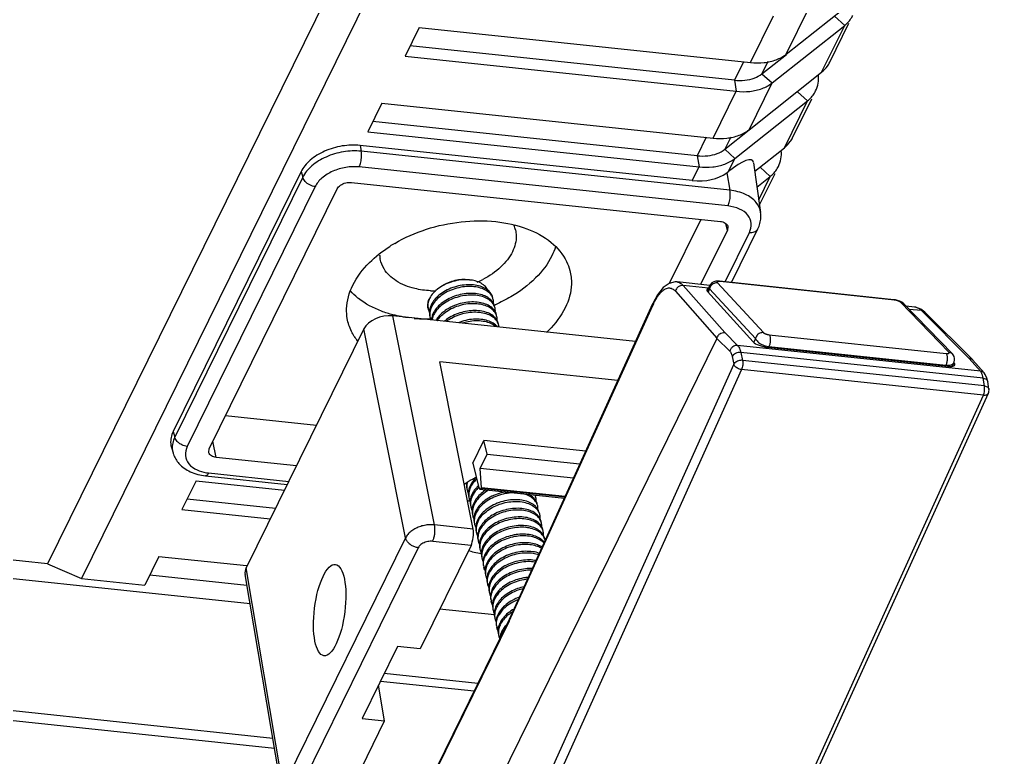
# Model space of a CAD drawing. Header units: millimetres. Extents: x 10368 to 13229, y -13270 to -11269.
# Drawn here: x 13050.9 to 13093.85, y -12559.64 to -12527.58 of the extents above; entities that cross this region are included whole.
import ezdxf

# ---------------------------------------------------------------- set-up
doc = ezdxf.new("R2010")
doc.units = ezdxf.units.MM

# ---------------------------------------------------------------- blocks, each defined once
blk = doc.blocks.new('u59')
at = {"color": 7, "linetype": 'Continuous'}
for p, q in [((-517.02, 277.275), (-506.179, 299.294)), ((-520.771, 297.38), (-528.828, 279.653)), ((-520.552, 297.47), (-528.608, 279.742)), ((-504.032, 286.376), (-498.704, 297.196)), ((-503.483, 285.943), (-498.155, 296.763)), ((-498.155, 296.763), (-496.552, 287.246)), ((-498.106, 297.051), (-496.504, 287.536)), ((-518.092, 278.631), (-510.101, 296.366)), ((-501.238, 296.607), (-502.569, 293.903)), ((-517.76, 278.394), (-509.769, 296.128)), ((-508.003, 289.472), (-504.835, 295.907)), ((-507.992, 289.567), (-504.823, 296.004)), ((-278.329, 271.895), (-497.774, 295.081)), ((-497.704, 294.661), (-278.465, 271.497)), ((-503.129, 290.672), (-501.589, 293.8)), ((-501.589, 293.8), (-502.569, 293.903)), ((-502.569, 293.903), (-502.301, 292.355)), ((-502.391, 292.172), (-506.462, 292.602)), ((-506.625, 292.271), (-502.554, 291.841)), ((-506.327, 286.273), (-504.109, 290.776)), ((-504.109, 290.776), (-503.129, 290.672)), ((-508.001, 289.476), (-514.235, 275.759)), ((-507.992, 289.567), (-514.227, 275.848)), ((-507.349, 289.296), (-504.962, 289.044)), ((-280.961, 266.005), (-496.716, 288.801)), ((-492.359, 287.549), (-496.581, 287.995)), ((-492.753, 286.749), (-492.137, 288.001)), ((-489.389, 287.71), (-492.137, 288.001)), ((-565.879, 132.36), (-489.389, 287.71)), ((-487.91, 287.079), (-489.389, 287.71)), ((-564.179, 132.181), (-487.91, 287.079)), ((-501.668, 276.855), (-496.552, 287.246)), ((-492.753, 286.749), (-496.562, 287.152)), ((-487.91, 287.079), (-281.304, 265.25)), ((-506.327, 286.273), (-504.66, 286.097)), ((-503.483, 285.943), (-501.668, 276.855)), ((-506.418, 285.562), (-504.738, 285.385)), ((-506.418, 285.562), (-504.967, 278.294)), ((-504.738, 285.385), (-502.924, 276.297)), ((-493.754, 284.716), (-497.598, 285.123)), ((-497.82, 284.671), (-493.976, 284.265)), ((-494.37, 283.465), (-493.754, 284.716)), ((-510.42, 284.153), (-506.777, 283.768)), ((-506.77, 283.781), (-510.414, 284.166)), ((-506.716, 283.83), (-510.39, 284.219)), ((-494.37, 283.465), (-498.214, 283.871)), ((-506.777, 283.768), (-506.77, 283.781)), ((-506.777, 283.768), (-506.726, 282.928)), ((-506.405, 282.693), (-506.671, 283.765)), ((-494.915, 283.125), (-498.4, 283.493)), ((-494.782, 283.248), (-498.336, 283.624)), ((-510.782, 283.356), (-506.726, 282.928)), ((-507.032, 282.307), (-511.065, 282.733)), ((-506.726, 282.928), (-507.032, 282.307)), ((-506.405, 282.693), (-506.89, 281.708)), ((-498.732, 282.819), (-495.246, 282.451)), ((-511.319, 282.176), (-506.89, 281.708)), ((-507.032, 282.307), (-506.89, 281.708)), ((-495.246, 282.451), (-495.105, 281.742)), ((-494.918, 282.222), (-494.942, 282.073)), ((-493.297, 282.011), (-493.367, 282.251)), ((-494.942, 282.073), (-500.505, 270.776)), ((-499.548, 270.675), (-493.986, 281.972)), ((-499.006, 270.272), (-493.444, 281.569)), ((-498.938, 270.026), (-493.375, 281.323)), ((-493.375, 281.323), (-493.444, 281.569)), ((-495.656, 280.623), (-499.608, 281.04)), ((-528.608, 279.742), (-518.092, 278.631)), ((-528.851, 279.48), (-528.796, 279.144)), ((-528.653, 279.34), (-518.137, 278.229)), ((-528.653, 279.34), (-528.598, 279.003)), ((-528.155, 278.224), (-528.643, 278.777)), ((-528.598, 279.003), (-518.06, 277.89)), ((-512.711, 279.112), (-504.967, 278.294)), ((-528.478, 278.692), (-517.922, 277.577)), ((-528.478, 278.692), (-527.991, 278.142)), ((-527.258, 278.487), (-527.334, 278.35)), ((-527.319, 278.335), (-527.334, 278.35)), ((-527.319, 278.334), (-527.237, 278.489)), ((-527.319, 278.334), (-527.319, 278.334)), ((-519.238, 277.663), (-527.052, 278.489)), ((-526.976, 278.441), (-526.956, 278.478)), ((-519.28, 277.628), (-526.976, 278.441)), ((-517.683, 278.055), (-517.76, 278.394)), ((-528.155, 278.224), (-528.144, 278.213)), ((-528.144, 278.213), (-526.062, 276.139)), ((-527.991, 278.142), (-525.91, 276.069)), ((-527.259, 277.95), (-525.154, 275.774)), ((-527.103, 277.876), (-524.998, 275.7)), ((-519.294, 277.118), (-526.989, 277.931)), ((-518.06, 277.89), (-518.137, 278.229)), ((-519.28, 277.628), (-519.262, 277.666)), ((-518.698, 277.28), (-518.62, 277.442)), ((-516.605, 275.233), (-518.602, 277.428)), ((-517.362, 277.018), (-517.922, 277.577)), ((-517.02, 277.275), (-517.584, 277.836)), ((-517.045, 274.86), (-519.039, 277.024)), ((-516.703, 275.117), (-518.698, 277.28)), ((-515.554, 274.975), (-517.362, 277.018)), ((-515.213, 275.222), (-517.023, 277.268)), ((-513.483, 277.412), (-502.924, 276.297)), ((-526.062, 276.139), (-525.885, 276.002)), ((-525.91, 276.069), (-525.385, 276.014)), ((-525.612, 275.912), (-525.25, 275.874)), ((-524.78, 275.602), (-524.713, 275.592)), ((-524.741, 275.608), (-517.164, 274.807)), ((-524.741, 275.608), (-524.713, 275.592)), ((-524.713, 275.592), (-517.136, 274.791)), ((-517.652, 274.846), (-518.799, 272.517)), ((-517.475, 272.569), (-516.312, 274.929)), ((-516.711, 274.972), (-515.286, 274.821)), ((-516.703, 275.117), (-516.635, 275.267)), ((-516.702, 274.988), (-516.597, 275.219)), ((-516.655, 275.091), (-515.554, 274.975)), ((-516.317, 272.101), (-514.948, 274.883)), ((-517.374, 274.817), (-518.431, 272.67)), ((-517.164, 274.807), (-517.136, 274.791)), ((-517.495, 272.407), (-517.475, 272.569)), ((-517.475, 272.569), (-517.406, 272.291)), ((-501.132, 270.497), (-517.17, 272.191)), ((-518.874, 271.47), (-519.548, 270.102)), ((-518.609, 269.639), (-518.921, 271.795)), ((-517.502, 271.518), (-501.464, 269.823)), ((-518.842, 271.25), (-519.342, 270.235)), ((-518.762, 270.695), (-519.342, 270.235)), ((-517.587, 270.836), (-501.549, 269.141)), ((-517.448, 270.082), (-517.587, 270.836)), ((-518.903, 269.836), (-519.342, 270.235)), ((-515.949, 270.412), (-516.242, 269.818)), ((-515.949, 270.412), (-501.502, 268.886)), ((-498.938, 270.026), (-499.006, 270.272)), ((-518.663, 270.011), (-519.958, 268.984)), ((-517.521, 270.026), (-517.802, 269.455)), ((-501.839, 268.296), (-516.242, 269.818)), ((-516.162, 269.335), (-516.242, 269.818)), ((-517.802, 269.455), (-520.959, 266.951)), ((-517.362, 269.056), (-517.802, 269.455)), ((-516.556, 268.534), (-516.162, 269.335)), ((-516.162, 269.335), (-502.061, 267.845)), ((-519.958, 268.984), (-520.959, 266.951)), ((-517.362, 269.056), (-518.425, 268.213)), ((-517.621, 268.53), (-517.362, 269.056)), ((-501.502, 268.886), (-501.549, 269.141)), ((-520.312, 268.551), (-521.145, 266.859)), ((-516.858, 268.566), (-517.859, 266.534)), ((-502.455, 267.045), (-516.858, 268.566)), ((-518.418, 268.204), (-521.575, 265.7)), ((-518.418, 268.204), (-519.419, 266.171)), ((-502.455, 267.045), (-501.839, 268.296)), ((-520.52, 266.551), (-520.959, 266.951)), ((-503.456, 265.012), (-517.859, 266.534)), ((-517.779, 266.05), (-517.859, 266.534)), ((-519.419, 266.171), (-522.576, 263.667)), ((-518.979, 265.772), (-519.419, 266.171)), ((-518.173, 265.25), (-517.779, 266.05)), ((-517.779, 266.05), (-503.678, 264.561)), ((-521.575, 265.7), (-522.576, 263.667)), ((-518.979, 265.772), (-520.042, 264.929)), ((-519.238, 265.245), (-518.979, 265.772)), ((-521.929, 265.267), (-522.762, 263.575)), ((-518.475, 265.282), (-519.476, 263.249)), ((-504.072, 263.761), (-518.475, 265.282)), ((-504.072, 263.761), (-503.456, 265.012)), ((-520.035, 264.92), (-523.192, 262.415)), ((-520.035, 264.92), (-521.036, 262.887)), ((-522.137, 263.267), (-522.576, 263.667))]:
    blk.add_line(p, q, dxfattribs=at)
for points in [[(-528.796, 279.144), (-528.762, 279), (-528.692, 278.842), (-528.643, 278.777)], [(-527.319, 278.334), (-527.335, 278.299), (-527.354, 278.224), (-527.354, 278.143), (-527.332, 278.061), (-527.293, 277.991), (-527.259, 277.95)], [(-525.885, 276.002), (-525.651, 275.917), (-525.611, 275.912)], [(-525.154, 275.774), (-525.121, 275.744), (-525.057, 275.7)], [(-525.057, 275.7), (-524.977, 275.659), (-524.88, 275.625), (-524.78, 275.602)], [(-515.288, 274.821), (-515.202, 274.818), (-514.937, 274.886), (-514.684, 275.068), (-514.44, 275.375), (-514.235, 275.759)], [(-517.136, 274.791), (-517.048, 274.787), (-516.969, 274.794), (-516.888, 274.816), (-516.805, 274.861), (-516.739, 274.926), (-516.702, 274.988)]]:
    blk.add_lwpolyline(points, dxfattribs=at)
for centre, radius, start, end in [((-508.199, 290.064), 0.684, 12.2236, 24.0093), ((-508.628, 290.552), 1.054, 326.7889, 332.4578), ((-508.549, 290.51), 0.965, 332.4976, 335.753), ((-508.486, 290.482), 0.896, 335.7365, 341.2882), ((-508.478, 290.411), 0.905, 335.7489, 339.9703), ((-508.184, 290.068), 0.668, 5.7632, 12.2246), ((-508.469, 290.136), 0.965, 332.4976, 335.753), ((-508.396, 290.036), 0.903, 335.7502, 340.0282), ((-508.108, 289.694), 0.673, 5.6993, 12.1284), ((-508.027, 289.32), 0.673, 5.6993, 12.1284), ((-508.388, 289.763), 0.965, 332.4976, 335.753), ((-508.316, 289.663), 0.903, 335.7502, 340.0282), ((-507.946, 288.946), 0.673, 5.6993, 12.1284), ((-508.307, 289.389), 0.965, 332.4976, 335.753), ((-508.235, 289.289), 0.903, 335.7502, 340.0282), ((-508.227, 289.015), 0.965, 332.4956, 335.7529), ((-508.155, 288.915), 0.904, 335.7497, 340.0065), ((-507.856, 288.574), 0.663, 5.6997, 12.209), ((-508.146, 288.641), 0.965, 332.4976, 335.753), ((-508.074, 288.541), 0.903, 335.7502, 340.0282), ((-507.785, 288.199), 0.673, 5.6993, 12.1284), ((-508.065, 288.267), 0.965, 332.4976, 335.753), ((-507.993, 288.167), 0.903, 335.7502, 340.0282), ((-507.704, 287.825), 0.673, 5.6993, 12.1284), ((-507.985, 287.894), 0.965, 332.4976, 335.753), ((-507.912, 287.794), 0.903, 335.7502, 340.0282), ((-507.624, 287.451), 0.673, 5.6993, 12.1284), ((-507.904, 287.52), 0.965, 332.4979, 335.753), ((-507.832, 287.42), 0.903, 335.7501, 340.0241), ((-507.542, 287.078), 0.671, 5.6999, 12.1401), ((-507.823, 287.146), 0.965, 332.4976, 335.753), ((-507.751, 287.046), 0.903, 335.7502, 340.0282), ((-507.462, 286.704), 0.673, 5.6993, 12.1284), ((-507.382, 286.33), 0.673, 5.6993, 12.1284), ((-507.697, 283.164), 3.415, 123.067, 123.4263), ((-507.687, 283.147), 3.435, 122.8077, 123.0671), ((-509.025, 286.513), 0.615, 216.8519, 220.2541), ((-508.987, 286.545), 0.665, 220.287, 225.8659), ((-507.743, 286.772), 0.965, 332.4976, 335.753), ((-507.67, 286.672), 0.903, 335.7502, 340.0282), ((-507.301, 285.956), 0.673, 5.6993, 12.1284), ((-508.974, 286.117), 0.578, 208.444, 215.4074), ((-508.949, 286.135), 0.608, 215.419, 220.2691), ((-508.906, 286.171), 0.665, 220.287, 225.8659), ((-507.662, 286.398), 0.965, 332.4976, 335.753), ((-507.59, 286.298), 0.903, 335.7502, 340.0282), ((-507.582, 286.025), 0.965, 332.4976, 335.753), ((-507.509, 285.925), 0.903, 335.7503, 340.0347), ((-507.223, 285.582), 0.675, 5.6998, 12.1113), ((-508.893, 285.743), 0.578, 208.444, 215.4074), ((-508.869, 285.761), 0.608, 215.419, 220.2691), ((-508.826, 285.798), 0.665, 220.287, 225.8659), ((-507.501, 285.651), 0.965, 332.4976, 335.753), ((-507.429, 285.551), 0.903, 335.7502, 340.0282), ((-507.14, 285.209), 0.673, 5.6993, 12.1284), ((-508.812, 285.37), 0.578, 208.444, 215.4074), ((-508.788, 285.387), 0.608, 215.419, 220.2691), ((-508.745, 285.424), 0.665, 220.287, 225.8659), ((-508.732, 284.996), 0.578, 208.444, 215.4074), ((-507.42, 285.277), 0.965, 332.4976, 335.753), ((-507.348, 285.177), 0.903, 335.7502, 340.0282), ((-507.059, 284.835), 0.673, 5.6993, 12.1284), ((-508.707, 285.013), 0.608, 215.419, 220.2691), ((-508.664, 285.05), 0.665, 220.287, 225.8659), ((-508.651, 284.622), 0.578, 208.444, 215.4074), ((-507.34, 284.903), 0.965, 332.4976, 335.753), ((-507.267, 284.803), 0.903, 335.7502, 340.0282), ((-506.979, 284.461), 0.673, 5.6993, 12.1284), ((-506.785, 281.097), 3.281, 80.1253, 81.1288), ((-506.773, 281.166), 3.211, 79.1081, 80.1253), ((-508.629, 284.223), 0.514, 192.2559, 195.7193), ((-508.619, 284.306), 0.541, 200.5574, 205.001), ((-508.627, 284.64), 0.608, 215.419, 220.2691), ((-508.584, 284.676), 0.665, 220.287, 225.8659), ((-507.259, 284.53), 0.965, 332.4679, 335.7525), ((-507.187, 284.43), 0.904, 335.7498, 340.012), ((-506.889, 284.088), 0.663, 5.6881, 12.1979), ((-507.689, 284.861), 1.511, 312.6645, 312.9171), ((-507.678, 284.85), 1.495, 312.9165, 313.5129), ((-507.647, 284.758), 1.473, 312.82, 314.5159), ((-507.178, 284.156), 0.965, 332.4976, 335.753), ((-507.106, 284.056), 0.903, 335.7502, 340.0282), ((-506.817, 283.713), 0.673, 5.6993, 12.1284), ((-506.849, 283.636), 0.721, 352.3709, 358.501), ((-506.762, 283.33), 0.699, 19.2161, 24.719), ((-495.116, 281.214), 1.921, 81.0951, 83.9881), ((-494.418, 281.948), 1.094, 16.1056, 19.154), ((-528.554, 279.529), 0.3, 155.5652, 189.2894), ((-503.239, 275.922), 2.36, 32.4544, 38.1465), ((-507.029, 276.821), 0.517, 184.1214, 192.0918), ((-506.972, 277.199), 0.663, 219.9585, 225.8715), ((-506.886, 276.831), 0.671, 220.5264, 226.1552), ((-506.304, 277.937), 1.742, 305.3618, 306.6876), ((-506.241, 277.8), 1.664, 306.2475, 310.2756), ((-506.17, 277.439), 1.68, 307.2254, 309.0862), ((-505.566, 276.68), 0.965, 332.4976, 335.753), ((-505.493, 276.58), 0.903, 335.7502, 340.0282), ((-504.44, 269.502), 6.929, 90.7593, 91.4124), ((-505.205, 276.238), 0.673, 5.6993, 12.1284), ((-504.441, 269.559), 6.872, 90.2323, 90.7592), ((-504.438, 269.828), 6.603, 84.8718, 90.2641), ((-525.569, 276.313), 0.404, 255.8265, 263.9466), ((-517.389, 277.284), 3.473, 334.2088, 335.5729), ((-504.594, 269.466), 6.931, 113.0312, 113.7879), ((-506.877, 276.399), 0.578, 208.444, 215.4074), ((-506.853, 276.416), 0.608, 215.419, 220.2691), ((-506.81, 276.453), 0.665, 220.287, 225.8659), ((-506.797, 276.025), 0.578, 208.444, 215.4074), ((-505.485, 276.306), 0.965, 332.4976, 335.753), ((-505.413, 276.206), 0.903, 335.7502, 340.0282), ((-506.772, 276.042), 0.608, 215.419, 220.2691), ((-506.729, 276.079), 0.665, 220.287, 225.8659), ((-505.714, 276.388), 1.256, 321.1815, 321.7952), ((-505.685, 276.365), 1.219, 321.7874, 323.9574), ((-503.295, 273.211), 2.98, 50.3684, 51.3169), ((-504.773, 271.012), 4.197, 87.1032, 90.3593), ((-504.893, 270.939), 4.244, 113.6371, 117.3628), ((-503.613, 273.571), 1.263, 3.2307, 11.7895), ((-506.17, 278.558), 6.268, 300.2835, 302.5959), ((-506.966, 272.862), 1.329, 193.0406, 201.7144), ((-518.579, 269.256), 1.243, 153.9254, 170.1025), ((-516.325, 268.522), 1.922, 125.7393, 128.4742), ((-519.242, 268.026), 1.191, 144.3265, 153.8663), ((-520.196, 265.972), 1.243, 153.9254, 170.1025), ((-520.859, 264.742), 1.191, 144.3265, 153.8663)]:
    blk.add_arc(centre, radius, start, end, dxfattribs=at)
blk.add_ellipse((-500.18, 289.084), major_axis=(0.25, 1.985), ratio=0.330706, dxfattribs=at)
for centre, major_axis, ratio, start_param, end_param in [((-497.485, 287.344), (0.978, 0.211), 0.643936, -0.472107, -0.02958), ((-506.258, 285.9), (0.062, 0.496), 0.330706, 0.764207, 2.361183), ((-506.735, 283.631), (0.018, 0.199), 0.358884, 5.482528, 7.035871), ((-526.867, 278.301), (0.5, -0.126), 0.295298, 8.304514, 9.874625), ((-519.068, 277.477), (0.495, -0.121), 0.302643, 0.422854, 1.992965), ((-515.168, 275.176), (-1.848, 2.106), 0.083674, 0.034677, 0.060855), ((-502.601, 276.954), (0.978, 0.21), 0.644651, -2.04193, -0.471819), ((-517.072, 275.283), (0.493, -0.117), 0.296243, -0.457441, 0.40934), ((-515.574, 268.379), (2.289, -1.235), 0.714452, 2.092267, 2.807854), ((-516.858, 271.384), (1.708, 1.838), 0.213883, -3.311244, -2.184633)]:
    blk.add_ellipse(centre, major_axis=major_axis, ratio=ratio, start_param=start_param, end_param=end_param, dxfattribs=at)
for points, start_tangent, end_tangent in [([(-507.628, 290.101), (-507.59, 290.245), (-507.582, 290.314)], (0.34215, 0.939645), (0.07108, 0.997471)), ([(-507.872, 289.722), (-507.799, 289.805), (-507.653, 290.039)], (0.689822, 0.723979), (0.41041, 0.911901)), ([(-507.589, 289.74), (-507.526, 289.946), (-507.519, 290.135)], (0.41041, 0.911901), (-0.100424, 0.994945)), ([(-507.547, 289.728), (-507.504, 289.908), (-507.5, 289.972)], (0.341218, 0.939984), (0.025892, 0.999665)), ([(-507.5, 289.972), (-507.515, 290.134)], (0.025892, 0.999665), (-0.21051, 0.977592)), ([(-507.497, 289.977), (-507.452, 289.846), (-507.45, 289.835)], (0.417903, -0.908491), (0.21051, -0.977592)), ([(-508.199, 289.039), (-507.933, 289.218), (-507.719, 289.431), (-507.573, 289.665)], (0.875256, 0.48366), (0.41041, 0.911901)), ([(-508.141, 289.157), (-507.949, 289.293), (-507.735, 289.506), (-507.613, 289.691)], (0.852812, 0.522219), (0.461533, 0.887123)), ([(-508.001, 289.476), (-507.997, 289.487), (-507.992, 289.567)], (0.41995, 0.907547), (-0.195816, 0.980641)), ([(-507.438, 289.761), (-507.44, 289.609), (-507.508, 289.366)], (0.099699, -0.995018), (-0.41041, -0.911901)), ([(-507.467, 289.354), (-507.424, 289.534), (-507.419, 289.598)], (0.341218, 0.939984), (0.025892, 0.999665)), ([(-507.419, 289.598), (-507.434, 289.761)], (0.025892, 0.999665), (-0.21051, 0.977592)), ([(-507.369, 289.462), (-507.372, 289.472), (-507.417, 289.603)], (-0.21051, 0.977592), (-0.417903, 0.908491)), ([(-508.434, 288.524), (-508.123, 288.663), (-507.852, 288.844), (-507.638, 289.057), (-507.492, 289.292)], (0.94272, 0.333586), (0.41041, 0.911901)), ([(-508.385, 288.623), (-508.139, 288.738), (-507.868, 288.919), (-507.654, 289.132), (-507.532, 289.317)], (0.931772, 0.363045), (0.461533, 0.887123)), ([(-507.428, 288.993), (-507.359, 289.235), (-507.358, 289.387)], (0.41041, 0.911901), (-0.099699, 0.995018)), ([(-507.386, 288.98), (-507.343, 289.16), (-507.338, 289.224)], (0.341218, 0.939984), (0.025892, 0.999665)), ([(-507.338, 289.224), (-507.353, 289.387)], (0.025892, 0.999665), (-0.21051, 0.977592)), ([(-507.347, 288.619), (-507.278, 288.861), (-507.277, 289.013)], (0.41041, 0.911901), (-0.099699, 0.995018)), ([(-507.289, 289.088), (-507.291, 289.099), (-507.336, 289.229)], (-0.21051, 0.977592), (-0.417903, 0.908491)), ([(-507.257, 288.869), (-507.269, 288.997), (-507.273, 289.013)], (0.000102, 1), (-0.211528, 0.977372)), ([(-508.638, 288.071), (-508.352, 288.151), (-508.042, 288.289), (-507.772, 288.47), (-507.557, 288.684), (-507.411, 288.918)], (0.978821, 0.204718), (0.41041, 0.911901)), ([(-508.596, 288.158), (-508.368, 288.225), (-508.058, 288.364), (-507.788, 288.545), (-507.573, 288.758), (-507.452, 288.943)], (0.972989, 0.23085), (0.461533, 0.887123)), ([(-507.306, 288.606), (-507.264, 288.772), (-507.257, 288.869)], (0.341567, 0.939858), (0.000102, 1)), ([(-507.196, 288.64), (-507.2, 288.473), (-507.266, 288.245)], (0.09996, -0.994991), (-0.41041, -0.911901)), ([(-507.263, 288.871), (-507.208, 288.714)], (0.440088, -0.897954), (0.211528, -0.977372)), ([(-507.177, 288.477), (-507.192, 288.639)], (0.025892, 0.999665), (-0.21051, 0.977592)), ([(-508.996, 287.28), (-508.858, 287.278), (-508.523, 287.314), (-508.191, 287.403), (-507.881, 287.542), (-507.61, 287.723), (-507.396, 287.936), (-507.25, 288.17)], (0.998821, -0.048554), (0.41041, 0.911901)), ([(-508.964, 287.353), (-508.874, 287.353), (-508.539, 287.389), (-508.207, 287.478), (-507.897, 287.616), (-507.626, 287.797), (-507.412, 288.011), (-507.29, 288.196)], (0.999755, -0.022126), (0.461533, 0.887123)), ([(-508.824, 287.658), (-508.604, 287.688), (-508.272, 287.777), (-507.961, 287.916), (-507.691, 288.096), (-507.477, 288.31), (-507.331, 288.544)], (0.996758, 0.080455), (0.41041, 0.911901)), ([(-508.787, 287.738), (-508.619, 287.763), (-508.288, 287.851), (-507.981, 287.988), (-507.709, 288.169), (-507.492, 288.386), (-507.371, 288.569)], (0.994391, 0.105764), (0.461564, 0.887107)), ([(-507.225, 288.233), (-507.182, 288.413), (-507.177, 288.477)], (0.341218, 0.939984), (0.025892, 0.999665)), ([(-507.186, 287.871), (-507.117, 288.114), (-507.116, 288.266)], (0.41041, 0.911901), (-0.099699, 0.995018)), ([(-507.127, 288.34), (-507.13, 288.351), (-507.175, 288.481)], (-0.21051, 0.977592), (-0.417903, 0.908491)), ([(-507.096, 288.103), (-507.111, 288.265)], (0.025892, 0.999665), (-0.21051, 0.977592)), ([(-509.155, 286.935), (-509.094, 286.924), (-508.777, 286.904), (-508.442, 286.94), (-508.11, 287.029), (-507.8, 287.168), (-507.53, 287.349), (-507.315, 287.562), (-507.17, 287.796)], (0.98164, -0.190745), (0.41041, 0.911901)), ([(-509.125, 287.001), (-509.11, 286.999), (-508.793, 286.979), (-508.459, 287.015), (-508.126, 287.104), (-507.816, 287.243), (-507.546, 287.424), (-507.331, 287.637), (-507.21, 287.822)], (0.986859, -0.161582), (0.461533, 0.887123)), ([(-507.144, 287.859), (-507.101, 288.039), (-507.096, 288.103)], (0.341218, 0.939984), (0.025892, 0.999665)), ([(-507.105, 287.497), (-507.036, 287.74), (-507.035, 287.892)], (0.41041, 0.911901), (-0.099699, 0.995018)), ([(-507.047, 287.966), (-507.049, 287.977), (-507.094, 288.108)], (-0.21051, 0.977592), (-0.417903, 0.908491)), ([(-507.064, 287.485), (-507.02, 287.665), (-507.016, 287.729)], (0.341218, 0.939984), (0.025892, 0.999665)), ([(-507.016, 287.729), (-507.031, 287.892)], (0.025892, 0.999665), (-0.21051, 0.977592)), ([(-506.966, 287.593), (-506.969, 287.603), (-507.014, 287.734)], (-0.21051, 0.977592), (-0.417903, 0.908491)), ([(-509.297, 286.624), (-509.295, 286.623), (-509.014, 286.55), (-508.696, 286.531), (-508.362, 286.566), (-508.03, 286.655), (-507.719, 286.794), (-507.449, 286.975), (-507.235, 287.188), (-507.089, 287.423)], (0.934417, -0.35618), (0.41041, 0.911901)), ([(-509.27, 286.683), (-509.03, 286.625), (-508.712, 286.605), (-508.378, 286.641), (-508.046, 286.73), (-507.736, 286.869), (-507.465, 287.05), (-507.251, 287.263), (-507.129, 287.448)], (0.947102, -0.320933), (0.461533, 0.887123)), ([(-507.024, 287.124), (-506.956, 287.366), (-506.955, 287.518)], (0.41041, 0.911901), (-0.099699, 0.995018)), ([(-506.983, 287.111), (-506.94, 287.289), (-506.935, 287.359)], (0.341283, 0.939961), (0.021331, 0.999772)), ([(-506.935, 287.359), (-506.95, 287.518)], (0.021331, 0.999772), (-0.210721, 0.977546)), ([(-506.934, 287.363), (-506.887, 287.225), (-506.886, 287.219)], (0.421863, -0.90666), (0.210721, -0.977546)), ([(-509.421, 286.354), (-509.214, 286.249), (-508.933, 286.176), (-508.616, 286.157), (-508.281, 286.192), (-507.949, 286.282), (-507.639, 286.42), (-507.368, 286.601), (-507.154, 286.815), (-507.008, 287.049)], (0.830507, -0.557009), (0.41041, 0.911901)), ([(-509.398, 286.404), (-509.232, 286.324), (-508.955, 286.252), (-508.643, 286.231), (-508.305, 286.266), (-507.966, 286.356), (-507.658, 286.493), (-507.388, 286.673), (-507.17, 286.889), (-507.048, 287.074)], (0.858002, -0.513646), (0.461528, 0.887125)), ([(-506.874, 287.144), (-506.876, 286.99), (-506.944, 286.75)], (0.099722, -0.995015), (-0.41041, -0.911901)), ([(-506.902, 286.738), (-506.859, 286.918), (-506.855, 286.982)], (0.341218, 0.939984), (0.025892, 0.999665)), ([(-506.855, 286.982), (-506.869, 287.144)], (0.025892, 0.999665), (-0.21051, 0.977592)), ([(-506.805, 286.845), (-506.807, 286.856), (-506.852, 286.986)], (-0.21051, 0.977592), (-0.417903, 0.908491)), ([(-509.502, 286.181), (-509.379, 286.07), (-509.15, 285.95), (-508.868, 285.877), (-508.551, 285.858), (-508.217, 285.893), (-507.885, 285.983), (-507.574, 286.121), (-507.304, 286.302), (-507.09, 286.516), (-506.968, 286.701)], (0.660452, -0.750869), (0.461533, 0.887123)), ([(-509.45, 286.068), (-509.363, 285.996), (-509.134, 285.875), (-508.852, 285.803), (-508.535, 285.783), (-508.201, 285.819), (-507.868, 285.908), (-507.558, 286.047), (-507.288, 286.227), (-507.073, 286.441), (-506.928, 286.675)], (0.717132, -0.696937), (0.41041, 0.911901)), ([(-506.863, 286.376), (-506.795, 286.618), (-506.793, 286.77)], (0.41041, 0.911901), (-0.099699, 0.995018)), ([(-506.822, 286.364), (-506.778, 286.544), (-506.774, 286.608)], (0.341218, 0.939984), (0.025892, 0.999665)), ([(-506.774, 286.608), (-506.789, 286.77)], (0.025892, 0.999665), (-0.21051, 0.977592)), ([(-506.782, 286.639), (-506.462, 286.578), (-506.213, 286.506)], (0.990136, -0.140109), (0.946085, -0.323918)), ([(-506.724, 286.471), (-506.727, 286.482), (-506.772, 286.612)], (-0.21051, 0.977592), (-0.417903, 0.908491)), ([(-509.551, 286.057), (-509.548, 286.048), (-509.529, 285.985)], (0.210234, -0.977651), (0.350903, -0.936412)), ([(-509.529, 285.985), (-509.461, 285.857), (-509.298, 285.696), (-509.069, 285.576), (-508.788, 285.504), (-508.471, 285.484), (-508.136, 285.52), (-507.804, 285.609), (-507.494, 285.748), (-507.223, 285.928), (-507.009, 286.142), (-506.887, 286.327)], (0.350903, -0.936412), (0.461533, 0.887123)), ([(-509.369, 285.694), (-509.282, 285.622), (-509.053, 285.501), (-508.772, 285.429), (-508.454, 285.409), (-508.12, 285.445), (-507.788, 285.534), (-507.477, 285.673), (-507.207, 285.854), (-506.993, 286.067), (-506.847, 286.301)], (0.717132, -0.696937), (0.41041, 0.911901)), ([(-506.783, 286.002), (-506.714, 286.245), (-506.713, 286.397)], (0.41041, 0.911901), (-0.099699, 0.995018)), ([(-506.741, 285.99), (-506.698, 286.17), (-506.693, 286.234)], (0.341218, 0.939984), (0.025892, 0.999665)), ([(-506.693, 286.234), (-506.708, 286.396)], (0.025892, 0.999665), (-0.21051, 0.977592)), ([(-506.702, 285.628), (-506.633, 285.871), (-506.632, 286.023)], (0.41041, 0.911901), (-0.099699, 0.995018)), ([(-506.644, 286.097), (-506.646, 286.108), (-506.691, 286.239)], (-0.21051, 0.977592), (-0.417903, 0.908491)), ([(-506.613, 285.855), (-506.628, 286.023)], (0.032959, 0.999457), (-0.2102, 0.977658)), ([(-504.66, 286.097), (-504.706, 285.975), (-504.74, 285.827), (-504.758, 285.669), (-504.757, 285.516), (-504.738, 285.385)], (-0.441734, -0.897146), (0.226362, -0.974043)), ([(-504.66, 286.097), (-504.552, 286.094), (-504.442, 286.108), (-504.334, 286.137), (-504.234, 286.182), (-504.148, 286.238), (-504.079, 286.304), (-504.032, 286.376)], (0.994481, -0.104916), (0.441992, 0.897019)), ([(-504.032, 286.376), (-503.881, 286.341), (-503.738, 286.273), (-503.616, 286.177), (-503.528, 286.063), (-503.483, 285.943)], (0.994465, -0.105072), (0.18067, -0.983544)), ([(-509.534, 285.982), (-509.532, 285.973), (-509.482, 285.842)], (0.210234, -0.977651), (0.475952, -0.879471)), ([(-509.479, 285.847), (-509.47, 285.683)], (-0.095434, -0.995436), (0.210234, -0.977651)), ([(-509.47, 285.683), (-509.468, 285.674), (-509.449, 285.611)], (0.210234, -0.977651), (0.350903, -0.936412)), ([(-509.454, 285.609), (-509.452, 285.599), (-509.401, 285.468)], (0.210234, -0.977651), (0.475952, -0.879471)), ([(-509.449, 285.611), (-509.38, 285.483), (-509.217, 285.323), (-508.988, 285.202), (-508.707, 285.13), (-508.39, 285.11), (-508.055, 285.146), (-507.723, 285.235), (-507.413, 285.374), (-507.143, 285.555), (-506.928, 285.768), (-506.806, 285.953)], (0.350903, -0.936412), (0.461533, 0.887123)), ([(-509.368, 285.238), (-509.3, 285.109), (-509.137, 284.949), (-508.908, 284.828), (-508.627, 284.756), (-508.309, 284.737), (-507.975, 284.772), (-507.643, 284.861), (-507.332, 285), (-507.062, 285.181), (-506.848, 285.394), (-506.726, 285.579)], (0.350903, -0.936412), (0.461533, 0.887123)), ([(-509.288, 285.321), (-509.201, 285.248), (-508.972, 285.127), (-508.691, 285.055), (-508.374, 285.036), (-508.039, 285.071), (-507.707, 285.16), (-507.397, 285.299), (-507.127, 285.48), (-506.912, 285.693), (-506.766, 285.927)], (0.717132, -0.696937), (0.41041, 0.911901)), ([(-506.66, 285.616), (-506.617, 285.8), (-506.613, 285.855)], (0.341114, 0.940022), (0.032959, 0.999457)), ([(-506.621, 285.255), (-506.552, 285.501), (-506.551, 285.649)], (0.41041, 0.911901), (-0.099688, 0.995019)), ([(-506.563, 285.724), (-506.567, 285.742), (-506.608, 285.86)], (-0.2102, 0.977658), (-0.411707, 0.911316)), ([(-506.532, 285.486), (-506.547, 285.649)], (0.025892, 0.999665), (-0.21051, 0.977592)), ([(-504.738, 285.385), (-504.522, 285.377), (-504.301, 285.404), (-504.086, 285.463), (-503.887, 285.551), (-503.715, 285.665), (-503.578, 285.797), (-503.483, 285.943)], (0.993391, -0.114783), (0.434608, 0.90062)), ([(-509.398, 285.473), (-509.389, 285.31)], (-0.095434, -0.995436), (0.210234, -0.977651)), ([(-509.389, 285.31), (-509.387, 285.3), (-509.368, 285.238)], (0.210234, -0.977651), (0.350903, -0.936412)), ([(-509.373, 285.235), (-509.371, 285.225), (-509.321, 285.094)], (0.210234, -0.977651), (0.475952, -0.879471)), ([(-506.645, 285.205), (-506.767, 285.02), (-506.981, 284.807), (-507.252, 284.626), (-507.562, 284.487), (-507.894, 284.398), (-508.229, 284.363), (-508.546, 284.382), (-508.827, 284.455), (-509.056, 284.575), (-509.219, 284.736), (-509.288, 284.864)], (-0.461533, -0.887123), (-0.350903, 0.936412)), ([(-509.208, 284.947), (-509.121, 284.874), (-508.892, 284.754), (-508.61, 284.681), (-508.293, 284.662), (-507.959, 284.697), (-507.627, 284.787), (-507.316, 284.925), (-507.046, 285.106), (-506.832, 285.319), (-506.686, 285.554)], (0.717132, -0.696937), (0.41041, 0.911901)), ([(-509.127, 284.573), (-509.04, 284.5), (-508.811, 284.38), (-508.53, 284.307), (-508.213, 284.288), (-507.878, 284.323), (-507.546, 284.413), (-507.236, 284.551), (-506.965, 284.732), (-506.751, 284.946), (-506.605, 285.18)], (0.717132, -0.696937), (0.41041, 0.911901)), ([(-506.58, 285.242), (-506.537, 285.422), (-506.532, 285.486)], (0.341218, 0.939984), (0.025892, 0.999665)), ([(-506.541, 284.881), (-506.472, 285.123), (-506.471, 285.275)], (0.41041, 0.911901), (-0.099699, 0.995018)), ([(-506.482, 285.35), (-506.485, 285.361), (-506.53, 285.491)], (-0.21051, 0.977592), (-0.417903, 0.908491)), ([(-506.451, 285.113), (-506.466, 285.275)], (0.025892, 0.999665), (-0.21051, 0.977592)), ([(-509.309, 284.936), (-509.318, 285.099)], (-0.210234, 0.977651), (0.095434, 0.995436)), ([(-509.288, 284.864), (-509.307, 284.926), (-509.309, 284.936)], (-0.350903, 0.936412), (-0.210234, 0.977651)), ([(-509.293, 284.861), (-509.29, 284.851), (-509.24, 284.721)], (0.210234, -0.977651), (0.475952, -0.879471)), ([(-509.237, 284.726), (-509.228, 284.562)], (-0.095434, -0.995436), (0.210234, -0.977651)), ([(-508.311, 283.992), (-508.148, 283.989), (-507.814, 284.024), (-507.481, 284.114), (-507.171, 284.252), (-506.901, 284.433), (-506.686, 284.647), (-506.565, 284.832)], (0.998074, -0.062033), (0.461533, 0.887123)), ([(-507.821, 283.945), (-507.797, 283.95), (-507.465, 284.039), (-507.155, 284.178), (-506.885, 284.358), (-506.67, 284.572), (-506.524, 284.806)], (0.984926, 0.172975), (0.41041, 0.911901)), ([(-506.499, 284.869), (-506.456, 285.049), (-506.451, 285.113)], (0.341218, 0.939984), (0.025892, 0.999665)), ([(-506.46, 284.507), (-506.391, 284.75), (-506.39, 284.902)], (0.41041, 0.911901), (-0.099699, 0.995018)), ([(-506.402, 284.976), (-506.404, 284.987), (-506.449, 285.117)], (-0.21051, 0.977592), (-0.417903, 0.908491)), ([(-506.418, 284.495), (-506.375, 284.675), (-506.371, 284.739)], (0.341218, 0.939984), (0.025892, 0.999665)), ([(-506.371, 284.739), (-506.386, 284.901)], (0.025892, 0.999665), (-0.21051, 0.977592)), ([(-506.321, 284.602), (-506.324, 284.613), (-506.368, 284.743)], (-0.21051, 0.977592), (-0.417903, 0.908491)), ([(-509.228, 284.562), (-509.226, 284.552), (-509.207, 284.49)], (0.210234, -0.977651), (0.350903, -0.936412)), ([(-509.212, 284.487), (-509.21, 284.478), (-509.159, 284.347)], (0.210234, -0.977651), (0.475952, -0.879471)), ([(-509.207, 284.49), (-509.138, 284.362), (-508.975, 284.201), (-508.747, 284.081), (-508.511, 284.016)], (0.350903, -0.936412), (0.98348, -0.181016)), ([(-509.156, 284.352), (-509.147, 284.188)], (-0.095434, -0.995436), (0.210234, -0.977651)), ([(-507.105, 283.87), (-507.09, 283.879), (-506.82, 284.059), (-506.606, 284.273), (-506.484, 284.458)], (0.880358, 0.474309), (0.461533, 0.887123)), ([(-506.984, 283.857), (-506.77, 284.013), (-506.577, 284.214), (-506.444, 284.432)], (0.848923, 0.528517), (0.41041, 0.911901)), ([(-506.379, 284.133), (-506.311, 284.376), (-506.309, 284.528)], (0.41041, 0.911901), (-0.099699, 0.995018)), ([(-506.338, 284.121), (-506.296, 284.29), (-506.29, 284.379)], (0.341479, 0.939889), (0.006908, 0.999976)), ([(-506.29, 284.379), (-506.303, 284.518), (-506.305, 284.527)], (0.006908, 0.999976), (-0.211349, 0.977411)), ([(-506.241, 284.228), (-506.293, 284.382)], (-0.211349, 0.977411), (-0.434262, 0.900787)), ([(-509.147, 284.188), (-509.145, 284.179), (-509.126, 284.116)], (0.210234, -0.977651), (0.350903, -0.936412)), ([(-509.047, 284.199), (-508.959, 284.127), (-508.822, 284.045)], (0.717132, -0.696937), (0.899969, -0.435954)), ([(-506.649, 283.765), (-506.512, 283.915), (-506.404, 284.084)], (0.72521, 0.688528), (0.461986, 0.886887)), ([(-506.614, 283.708), (-506.509, 283.824), (-506.363, 284.059)], (0.712987, 0.701177), (0.41041, 0.911901)), ([(-506.299, 283.759), (-506.231, 283.991), (-506.229, 284.154)], (0.41041, 0.911901), (-0.099863, 0.995001)), ([(-506.257, 283.747), (-506.214, 283.927), (-506.209, 283.991)], (0.341218, 0.939984), (0.025892, 0.999665)), ([(-506.209, 283.991), (-506.224, 284.154)], (0.025892, 0.999665), (-0.21051, 0.977592)), ([(-506.16, 283.855), (-506.162, 283.866), (-506.207, 283.996)], (-0.21051, 0.977592), (-0.417903, 0.908491)), ([(-506.573, 283.387), (-506.445, 283.525), (-506.323, 283.71)], (0.728376, 0.685178), (0.461533, 0.887123)), ([(-506.026, 283.605), (-506.389, 283.389), (-506.556, 283.307)], (-0.827263, -0.561815), (-0.908464, -0.417964)), ([(-506.555, 283.314), (-506.428, 283.45), (-506.283, 283.685)], (0.727098, 0.686534), (0.41041, 0.911901)), ([(-506.173, 283.511), (-506.15, 283.628), (-506.148, 283.78)], (0.266968, 0.963705), (-0.099699, 0.995018)), ([(-506.129, 283.617), (-506.144, 283.78)], (0.025892, 0.999665), (-0.21051, 0.977592)), ([(-494.915, 283.125), (-494.826, 283.237), (-494.782, 283.242)], (0.441734, 0.897146), (0.994224, -0.107327)), ([(-493.905, 282.364), (-494.054, 282.725), (-494.412, 282.992), (-494.819, 283.112)], (-0.089205, 0.996013), (-0.987893, 0.155138)), ([(-494.119, 283.071), (-494.782, 283.248)], (-0.907376, 0.42032), (-0.994465, 0.105072)), ([(-493.626, 282.715), (-494.119, 283.071)], (-0.664799, 0.747022), (-0.907376, 0.42032)), ([(-493.384, 282.307), (-493.626, 282.715)], (-0.327973, 0.944687), (-0.664799, 0.747022)), ([(-495.246, 282.451), (-495.035, 282.382), (-494.924, 282.244), (-494.919, 282.222)], (0.994465, -0.105072), (0.166885, -0.985976)), ([(-493.986, 281.972), (-493.905, 282.364)], (0.441734, 0.897146), (-0.089205, 0.996013)), ([(-493.444, 281.569), (-493.337, 282.093), (-493.368, 282.251)], (0.441734, 0.897146), (-0.284383, 0.958711)), ([(-493.986, 281.972), (-493.75, 281.902), (-493.665, 281.852)], (0.994465, -0.105072), (0.82529, -0.564709)), ([(-493.665, 281.852), (-493.552, 281.755)], (0.82529, -0.564709), (0.675266, -0.737575)), ([(-493.552, 281.755), (-493.444, 281.569)], (0.675266, -0.737575), (0.268877, -0.963175)), ([(-493.375, 281.323), (-493.283, 281.589), (-493.267, 281.852), (-493.297, 282.012)], (0.441734, 0.897146), (-0.276908, 0.960897)), ([(-528.608, 279.742), (-528.689, 279.742), (-528.759, 279.721), (-528.81, 279.681), (-528.827, 279.653)], (-0.994353, 0.106125), (-0.414736, -0.909942)), ([(-528.608, 279.742), (-528.638, 279.652), (-528.658, 279.545), (-528.663, 279.436), (-528.653, 279.34)], (-0.412271, -0.911061), (0.191056, -0.981579)), ([(-528.653, 279.34), (-528.734, 279.36), (-528.798, 279.396), (-528.839, 279.446), (-528.85, 279.48)], (-0.992064, 0.125731), (-0.164002, 0.98646)), ([(-528.598, 279.003), (-528.698, 279.031), (-528.768, 279.084), (-528.795, 279.144)], (-0.992064, 0.125731), (-0.168819, 0.985647)), ([(-528.478, 278.692), (-528.582, 278.726), (-528.643, 278.776)], (-0.993721, 0.111884), (-0.663319, 0.748337)), ([(-528.598, 279.003), (-528.568, 278.872)], (0.170382, -0.985378), (0.286492, -0.958083)), ([(-528.568, 278.872), (-528.548, 278.813)], (0.286492, -0.958083), (0.365571, -0.930784)), ([(-528.548, 278.813), (-528.527, 278.767), (-528.478, 278.692)], (0.365571, -0.930784), (0.669929, -0.742425)), ([(-526.976, 278.441), (-527.075, 278.445), (-527.163, 278.435), (-527.237, 278.409), (-527.292, 278.37), (-527.319, 278.334)], (-0.993632, 0.112673), (-0.47313, -0.880993)), ([(-526.989, 277.931), (-527.01, 277.965), (-527.026, 278.017), (-527.035, 278.083), (-527.037, 278.157), (-527.031, 278.236), (-527.019, 278.313), (-527, 278.383), (-526.976, 278.441)], (-0.686713, 0.726928), (0.45201, 0.892013)), ([(-518.137, 278.229), (-518.146, 278.325), (-518.141, 278.434), (-518.122, 278.541), (-518.092, 278.631)], (-0.191056, 0.981579), (0.412271, 0.911061)), ([(-518.137, 278.229), (-518.047, 278.23), (-517.956, 278.25), (-517.872, 278.287), (-517.804, 278.337), (-517.76, 278.394)], (0.996457, -0.0841), (0.463507, 0.886093)), ([(-518.092, 278.631), (-518.005, 278.613), (-517.921, 278.576), (-517.847, 278.523), (-517.792, 278.461), (-517.76, 278.394)], (0.994575, -0.10402), (0.272427, -0.962176)), ([(-528.144, 278.213), (-528.093, 278.174), (-527.991, 278.142)], (0.708906, -0.705303), (0.994465, -0.105072)), ([(-527.103, 277.876), (-527.174, 277.893), (-527.236, 277.929), (-527.259, 277.95)], (-0.994741, 0.10242), (-0.695291, 0.718728)), ([(-526.989, 277.931), (-527.028, 277.933), (-527.062, 277.932), (-527.089, 277.927), (-527.107, 277.918), (-527.116, 277.906), (-527.115, 277.892), (-527.103, 277.876)], (-0.994475, 0.104977), (0.695212, -0.718805)), ([(-518.06, 277.89), (-517.946, 277.895), (-517.835, 277.929), (-517.742, 277.985), (-517.683, 278.055)], (0.996457, -0.0841), (0.463507, 0.886093)), ([(-517.922, 277.577), (-517.977, 277.652), (-518.024, 277.758), (-518.06, 277.89)], (-0.70207, 0.712108), (-0.211485, 0.977381)), ([(-517.584, 277.836), (-517.623, 277.889), (-517.657, 277.963), (-517.683, 278.055)], (-0.708236, 0.705975), (-0.220153, 0.975465)), ([(-519.294, 277.118), (-519.315, 277.152), (-519.331, 277.204), (-519.34, 277.27), (-519.342, 277.344), (-519.336, 277.423), (-519.323, 277.5), (-519.304, 277.57), (-519.28, 277.628)], (-0.686713, 0.726929), (0.452009, 0.892013)), ([(-518.698, 277.28), (-518.736, 277.35), (-518.796, 277.418), (-518.874, 277.481), (-518.967, 277.535), (-519.069, 277.579), (-519.175, 277.611), (-519.28, 277.628)], (-0.356428, 0.934323), (-0.995238, 0.097479)), ([(-517.922, 277.577), (-517.81, 277.588), (-517.707, 277.641), (-517.627, 277.728), (-517.584, 277.836)], (0.995172, -0.098145), (0.194685, 0.980866)), ([(-519.039, 277.024), (-519.059, 277.041), (-519.088, 277.058), (-519.123, 277.075), (-519.164, 277.09), (-519.207, 277.102), (-519.251, 277.112), (-519.294, 277.118)], (-0.677855, 0.735195), (-0.994453, 0.10518)), ([(-519.039, 277.024), (-518.963, 277.026), (-518.889, 277.047), (-518.821, 277.086), (-518.764, 277.141), (-518.722, 277.207), (-518.698, 277.28)], (0.994183, -0.107707), (0.192597, 0.981278)), ([(-517.023, 277.268), (-517.068, 277.163), (-517.148, 277.079), (-517.251, 277.028), (-517.362, 277.018)], (-0.219366, -0.975643), (-0.994465, 0.105072)), ([(-510.425, 275.94), (-509.704, 276.922), (-509.61, 277.014)], (0.441734, 0.897146), (0.72683, 0.686817)), ([(-501.247, 277.188), (-501.125, 276.97), (-500.945, 276.404)], (0.535983, -0.844229), (0.167479, -0.985876)), ([(-507.535, 276.712), (-507.533, 276.703), (-507.514, 276.641)], (0.210234, -0.977651), (0.350903, -0.936412)), ([(-507.519, 276.638), (-507.463, 276.491)], (0.211034, -0.977479), (0.486346, -0.873766)), ([(-507.514, 276.641), (-507.445, 276.512), (-507.282, 276.352), (-507.053, 276.231), (-506.772, 276.159), (-506.455, 276.139), (-506.12, 276.175), (-505.788, 276.264), (-505.478, 276.403), (-505.296, 276.516)], (0.350903, -0.936412), (0.815488, 0.578775)), ([(-507.434, 276.723), (-507.347, 276.651), (-507.118, 276.53), (-506.836, 276.458), (-506.519, 276.438), (-506.185, 276.474), (-505.853, 276.563), (-505.773, 276.593)], (0.717132, -0.696937), (0.928794, 0.370597)), ([(-507.413, 276.765), (-507.363, 276.726), (-507.134, 276.605), (-506.853, 276.533), (-506.535, 276.513), (-506.201, 276.549), (-505.947, 276.612)], (0.76279, -0.646646), (0.954468, 0.298312)), ([(-525.91, 276.069), (-526.011, 276.101), (-526.062, 276.139)], (-0.995172, 0.098145), (-0.710282, 0.703917)), ([(-507.464, 276.495), (-507.454, 276.339)], (-0.082884, -0.996559), (0.211034, -0.977479)), ([(-507.463, 276.491), (-507.438, 276.45), (-507.396, 276.395)], (0.486346, -0.873766), (0.649137, -0.760671)), ([(-507.454, 276.339), (-507.373, 276.151)], (0.211034, -0.977479), (0.557803, -0.829974)), ([(-507.438, 276.264), (-507.436, 276.254), (-507.385, 276.123)], (0.210234, -0.977651), (0.475952, -0.879471)), ([(-507.373, 276.151), (-507.22, 275.992), (-507.003, 275.869), (-506.734, 275.792), (-506.428, 275.765), (-506.103, 275.79), (-505.777, 275.867), (-505.468, 275.992), (-505.193, 276.159)], (0.557803, -0.829974), (0.806173, 0.591679)), ([(-507.352, 275.893), (-507.284, 275.765), (-507.121, 275.604), (-506.892, 275.484), (-506.611, 275.411), (-506.293, 275.392), (-505.959, 275.427), (-505.627, 275.517), (-505.316, 275.655), (-505.046, 275.836), (-504.832, 276.049), (-504.71, 276.234)], (0.350903, -0.936412), (0.461533, 0.887123)), ([(-507.351, 276.347), (-507.284, 276.291), (-507.067, 276.168), (-506.798, 276.091), (-506.493, 276.064), (-506.168, 276.089), (-505.842, 276.166), (-505.532, 276.291), (-505.257, 276.458)], (0.720629, -0.693321), (0.806173, 0.591679)), ([(-507.052, 275.495), (-506.876, 275.409), (-506.595, 275.336), (-506.277, 275.317), (-505.943, 275.352), (-505.611, 275.442), (-505.3, 275.58), (-505.03, 275.761), (-504.816, 275.975), (-504.67, 276.209)], (0.852131, -0.523328), (0.41041, 0.911901)), ([(-504.856, 276.5), (-504.87, 276.479), (-505.013, 276.312), (-505.193, 276.159)], (-0.563025, -0.82644), (-0.806173, -0.591679)), ([(-505.111, 276.135), (-504.896, 276.348), (-504.798, 276.491)], (0.776146, 0.630553), (0.502724, 0.864447)), ([(-504.686, 276.284), (-504.625, 276.476)], (0.41041, 0.911901), (0.182602, 0.983187)), ([(-504.645, 276.271), (-504.601, 276.451), (-504.599, 276.474)], (0.341218, 0.939984), (0.083919, 0.996473)), ([(-504.605, 275.91), (-504.537, 276.152), (-504.536, 276.304)], (0.41041, 0.911901), (-0.099699, 0.995018)), ([(-504.547, 276.379), (-504.55, 276.39), (-504.576, 276.476)], (-0.21051, 0.977592), (-0.355573, 0.934648)), ([(-504.564, 275.898), (-504.521, 276.078), (-504.516, 276.142)], (0.341218, 0.939984), (0.025892, 0.999665)), ([(-504.516, 276.142), (-504.531, 276.304)], (0.025892, 0.999665), (-0.21051, 0.977592)), ([(-504.467, 276.005), (-504.469, 276.016), (-504.514, 276.146)], (-0.21051, 0.977592), (-0.417903, 0.908491)), ([(-503.665, 276.385), (-502.934, 276.249)], (0.992887, -0.119057), (0.96847, -0.249128)), ([(-502.934, 276.249), (-502.432, 276.092), (-501.433, 275.537)], (0.96847, -0.249128), (0.780603, -0.625027)), ([(-500.945, 276.404), (-500.916, 275.994), (-501.185, 274.964)], (0.167479, -0.985876), (-0.441734, -0.897146)), ([(-525.91, 276.069), (-525.794, 275.976), (-525.723, 275.94)], (0.706424, -0.707789), (0.927044, -0.374954)), ([(-525.723, 275.94), (-525.688, 275.928), (-525.668, 275.922)], (0.927044, -0.374954), (0.969644, -0.244519)), ([(-524.998, 275.7), (-525.069, 275.718), (-525.131, 275.754), (-525.154, 275.774)], (-0.994741, 0.10242), (-0.69666, 0.717402)), ([(-524.998, 275.7), (-524.978, 275.684), (-524.949, 275.666), (-524.912, 275.65), (-524.872, 275.635), (-524.828, 275.623), (-524.784, 275.614), (-524.741, 275.608)], (0.6955, -0.718526), (0.994454, -0.105174)), ([(-514.262, 275.773), (-514.33, 275.641), (-514.422, 275.486), (-514.51, 275.363), (-514.598, 275.262), (-514.688, 275.181), (-514.779, 275.124), (-514.868, 275.091), (-514.952, 275.082), (-515.035, 275.097), (-515.121, 275.14), (-515.213, 275.222)], (-0.435301, -0.900285), (-0.662614, 0.748961)), ([(-514.235, 275.759), (-514.23, 275.77), (-514.227, 275.848)], (0.419014, 0.90798), (-0.211568, 0.977363)), ([(-510.625, 274.316), (-510.694, 274.911), (-510.425, 275.94)], (-0.253787, 0.96726), (0.441734, 0.897146)), ([(-509.844, 273.687), (-509.137, 274.648), (-508.058, 275.468), (-507.39, 275.809)], (0.441734, 0.897146), (0.91504, 0.403363)), ([(-507.382, 276.128), (-507.373, 275.965)], (-0.095434, -0.995436), (0.210234, -0.977651)), ([(-507.373, 275.965), (-507.371, 275.955), (-507.352, 275.893)], (0.210234, -0.977651), (0.350903, -0.936412)), ([(-507.357, 275.89), (-507.355, 275.881), (-507.305, 275.75)], (0.210234, -0.977651), (0.475952, -0.879471)), ([(-507.302, 275.755), (-507.293, 275.591)], (-0.095434, -0.995436), (0.210234, -0.977651)), ([(-507.273, 275.976), (-507.185, 275.903), (-506.956, 275.783), (-506.675, 275.71), (-506.358, 275.691), (-506.023, 275.726), (-505.691, 275.816), (-505.381, 275.954), (-505.154, 276.101)], (0.717132, -0.696937), (0.796212, 0.605018)), ([(-504.763, 275.661), (-504.751, 275.676), (-504.629, 275.861)], (0.63846, 0.769655), (0.461533, 0.887123)), ([(-504.699, 275.648), (-504.589, 275.835)], (0.588264, 0.808669), (0.41041, 0.911901)), ([(-504.525, 275.536), (-504.456, 275.779), (-504.467, 276.005)], (0.41041, 0.911901), (-0.21051, 0.977592)), ([(-504.461, 275.977), (-504.452, 275.929), (-504.458, 275.734), (-504.525, 275.536)], (0.211847, -0.977303), (-0.441734, -0.897146)), ([(-507.293, 275.591), (-507.291, 275.581), (-507.272, 275.519)], (0.210234, -0.977651), (0.350903, -0.936412)), ([(-507.277, 275.516), (-507.275, 275.507), (-507.187, 275.316)], (0.210234, -0.977651), (0.579126, -0.815238)), ([(-507.272, 275.519), (-507.203, 275.391), (-507.164, 275.341)], (0.350903, -0.936412), (0.660037, -0.751233)), ([(-507.192, 275.602), (-507.105, 275.529), (-507.052, 275.495)], (0.717132, -0.696937), (0.852131, -0.523328)), ([(-507.187, 275.316), (-507.06, 275.183)], (0.579126, -0.815238), (0.778889, -0.627162)), ([(-507.164, 275.341), (-507.081, 275.261)], (0.660037, -0.751233), (0.773724, -0.633523)), ([(-507.081, 275.261), (-507.04, 275.23), (-506.811, 275.11), (-506.53, 275.037), (-506.213, 275.018), (-505.878, 275.053), (-505.546, 275.143), (-505.236, 275.281), (-504.966, 275.462), (-504.763, 275.661)], (0.773724, -0.633523), (0.63846, 0.769655)), ([(-507.06, 275.183), (-507.024, 275.156), (-506.795, 275.035), (-506.514, 274.963), (-506.197, 274.943), (-505.862, 274.979), (-505.53, 275.068), (-505.22, 275.207), (-504.949, 275.387), (-504.891, 275.437)], (0.778889, -0.627162), (0.744834, 0.66725)), ([(-504.953, 275.073), (-504.925, 275.093), (-504.69, 275.301), (-504.525, 275.536)], (0.823454, 0.567383), (0.458478, 0.888706)), ([(-504.891, 275.437), (-504.735, 275.601)], (0.744834, 0.66725), (0.626847, 0.779143)), ([(-501.394, 275.506), (-501.09, 275.213)], (0.770149, -0.637864), (0.663901, -0.74782)), ([(-517.125, 274.804), (-517.091, 274.806), (-517.063, 274.81), (-517.044, 274.819), (-517.034, 274.83), (-517.034, 274.844), (-517.045, 274.86)], (0.99979, -0.020476), (-0.677543, 0.735483)), ([(-517.045, 274.86), (-516.969, 274.862), (-516.895, 274.883), (-516.827, 274.923), (-516.77, 274.977), (-516.728, 275.044), (-516.703, 275.117)], (0.994183, -0.107707), (0.192596, 0.981278)), ([(-516.702, 274.988), (-516.699, 274.993), (-516.689, 275.052), (-516.703, 275.117)], (0.41382, 0.910359), (-0.370326, 0.928902)), ([(-515.554, 274.975), (-515.442, 274.984), (-515.339, 275.034), (-515.258, 275.118), (-515.213, 275.222)], (0.993721, -0.111884), (0.219469, 0.975619)), ([(-515.288, 274.821), (-515.355, 274.836), (-515.451, 274.883), (-515.554, 274.975)], (-0.993546, 0.113434), (-0.665105, 0.74675)), ([(-507.06, 275.186), (-506.955, 275.025), (-506.766, 274.879), (-506.513, 274.777), (-506.393, 274.75)], (0.38874, -0.921347), (0.984119, -0.177508)), ([(-506.393, 274.75), (-506.211, 274.728), (-505.879, 274.736), (-505.54, 274.802), (-505.215, 274.923), (-504.953, 275.073)], (0.984119, -0.177508), (0.823454, 0.567383)), ([(-505.084, 274.983), (-505.093, 274.977), (-505.346, 274.84), (-505.633, 274.748), (-505.932, 274.707), (-506.222, 274.72), (-506.268, 274.727)], (-0.823754, -0.566948), (-0.984231, 0.17689)), ([(-504.561, 275.204), (-503.88, 275.107), (-503.07, 274.771), (-502.545, 274.255), (-502.376, 273.829)], (0.998706, -0.050859), (0.20365, -0.979044)), ([(-501.185, 274.964), (-501.906, 273.982), (-502.793, 273.277)], (-0.441734, -0.897146), (-0.842369, -0.538901)), ([(-517.164, 274.807), (-517.125, 274.804)], (0.994474, -0.104982), (0.99979, -0.020476)), ([(-508.129, 273.506), (-507.628, 274.163), (-506.844, 274.709)], (0.441734, 0.897146), (0.888025, 0.459796)), ([(-507.407, 272.198), (-508.757, 272.508), (-509.817, 273.106), (-510.485, 273.935), (-510.625, 274.316)], (-0.99447, 0.105019), (-0.253787, 0.96726)), ([(-510.003, 273.289), (-509.844, 273.687)], (0.295841, 0.955237), (0.441734, 0.897146)), ([(-508.26, 272.562), (-508.292, 272.813), (-508.129, 273.506)], (-0.22525, 0.974301), (0.441734, 0.897146)), ([(-503.009, 273.145), (-504.386, 272.533), (-505.901, 272.206), (-507.407, 272.198)], (-0.863428, -0.504472), (-0.99447, 0.105019)), ([(-518.891, 272.274), (-518.931, 272.032), (-518.921, 271.795)], (-0.260376, -0.965507), (0.143481, -0.989653)), ([(-518.799, 272.517), (-518.891, 272.274)], (-0.441734, -0.897146), (-0.260376, -0.965507)), ([(-518.431, 272.67), (-518.647, 272.647), (-518.788, 272.536), (-518.798, 272.517)], (-0.994465, 0.105072), (-0.430855, -0.902421)), ([(-518.431, 272.67), (-518.512, 272.278)], (-0.441734, -0.897146), (0.089221, -0.996012)), ([(-518.512, 272.278), (-518.363, 271.917), (-518.005, 271.65), (-517.502, 271.518)], (0.089221, -0.996012), (0.994465, -0.105072)), ([(-517.17, 272.191), (-517.381, 272.26), (-517.493, 272.398), (-517.495, 272.407)], (-0.994465, 0.105072), (-0.234287, 0.972167)), ([(-518.921, 271.795), (-518.73, 271.366), (-518.259, 271.013), (-517.587, 270.836)], (0.150824, -0.988561), (0.994465, -0.105072)), ([(-517.502, 271.518), (-517.57, 271.312), (-517.601, 271.064), (-517.587, 270.836)], (-0.441734, -0.897146), (0.181486, -0.983394)), ([(-501.464, 269.823), (-500.887, 269.841), (-500.314, 270.011), (-499.842, 270.306), (-499.548, 270.675)], (0.994465, -0.105072), (0.441734, 0.897146)), ([(-500.505, 270.776), (-500.648, 270.618), (-500.878, 270.516), (-501.132, 270.497)], (-0.441734, -0.897146), (-0.994465, 0.105072)), ([(-499.548, 270.675), (-499.312, 270.604), (-499.115, 270.457), (-499.006, 270.272)], (0.994465, -0.105072), (0.268877, -0.963175)), ([(-519.342, 270.235), (-519.646, 269.892), (-519.696, 269.802)], (-0.783462, -0.62144), (-0.440658, -0.897675)), ([(-501.549, 269.141), (-500.777, 269.166), (-500.022, 269.39), (-499.401, 269.778), (-499.006, 270.272)], (0.994465, -0.105072), (0.441734, 0.897146)), ([(-516.242, 269.818), (-516.839, 269.819), (-517.37, 269.696), (-517.802, 269.455)], (-0.994465, 0.105072), (-0.783462, -0.62144)), ([(-501.464, 269.823), (-501.532, 269.617), (-501.563, 269.369), (-501.549, 269.141)], (-0.441734, -0.897146), (0.181486, -0.983394)), ([(-501.502, 268.886), (-501.118, 268.873), (-500.723, 268.911), (-500.333, 269), (-499.962, 269.137), (-499.626, 269.315), (-499.335, 269.528), (-499.103, 269.768), (-498.938, 270.026)], (0.994465, -0.105072), (0.441734, 0.897146)), ([(-519.804, 269.47), (-519.817, 269.105)], (-0.172599, -0.984992), (0.089079, -0.996025)), ([(-516.162, 269.335), (-516.621, 269.336), (-517.03, 269.241), (-517.362, 269.056)], (-0.994465, 0.105072), (-0.783462, -0.62144)), ([(-519.958, 268.984), (-520.21, 268.721)], (-0.783462, -0.62144), (-0.582554, -0.812792)), ([(-517.455, 268.568), (-517.986, 268.445), (-518.418, 268.204)], (-0.994275, -0.106854), (-0.783462, -0.62144)), ([(-516.858, 268.566), (-517.455, 268.568)], (-0.994465, 0.105072), (-0.994275, -0.106854)), ([(-520.959, 266.951), (-521.264, 266.608), (-521.313, 266.518)], (-0.783462, -0.62144), (-0.440658, -0.897675)), ([(-517.859, 266.534), (-518.456, 266.535), (-518.987, 266.412), (-519.419, 266.171)], (-0.994465, 0.105072), (-0.783462, -0.62144)), ([(-521.421, 266.185), (-521.434, 265.821)], (-0.172599, -0.984992), (0.089079, -0.996025)), ([(-517.779, 266.05), (-518.238, 266.052), (-518.647, 265.957), (-518.979, 265.772)], (-0.994465, 0.105072), (-0.783462, -0.62144)), ([(-521.575, 265.7), (-521.827, 265.437)], (-0.783462, -0.62144), (-0.582554, -0.812792)), ([(-519.072, 265.284), (-519.603, 265.161), (-520.035, 264.92)], (-0.994275, -0.106854), (-0.783462, -0.62144)), ([(-518.475, 265.282), (-519.072, 265.284)], (-0.994465, 0.105072), (-0.994275, -0.106854)), ([(-522.576, 263.667), (-522.881, 263.324), (-522.93, 263.234)], (-0.783462, -0.62144), (-0.440658, -0.897675))]:
    blk.add_spline(points, degree=3, dxfattribs=dict(at, start_tangent=start_tangent, end_tangent=end_tangent))

msp = doc.modelspace()

# ---------------------------------------------------------------- block references
at = {"rotation": 180}
msp.add_blockref('u59', (12564.199, -12264.161), dxfattribs=at)

doc.saveas('drawing.dxf')
